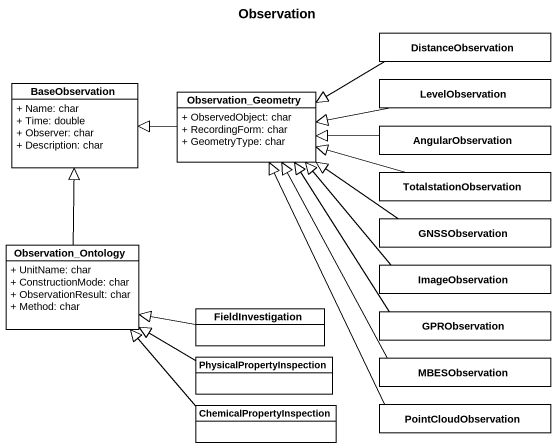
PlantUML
@startuml
title Observation
hide circle
hide empty members
skinparam classAttributeIconSize 0
class DistanceObservation
class BaseObservation {
  + Name: char
  + Time: double
  + Observer: char
  + Description: char
}
class Observation_Geometry {
  + ObservedObject: char
  + RecordingForm: char
  + GeometryType: char
}
class LevelObservation
class AngularObservation
class TotalstationObservation
class GNSSObservation
class Observation_Ontology {
  + UnitName: char
  + ConstructionMode: char
  + ObservationResult: char
  + Method: char
}
class ImageObservation
class FieldInvestigation
class GPRObservation
class PhysicalPropertyInspection
class MBESObservation
class ChemicalPropertyInspection
class PointCloudObservation
DistanceObservation -left-|> Observation_Geometry
Observation_Geometry -left-|> BaseObservation
LevelObservation -left-|> Observation_Geometry
AngularObservation -left-|> Observation_Geometry
TotalstationObservation -left-|> Observation_Geometry
GNSSObservation -left-|> Observation_Geometry
Observation_Ontology -up-|> BaseObservation
ImageObservation -up-|> Observation_Geometry
FieldInvestigation -left-|> Observation_Ontology
GPRObservation -up-|> Observation_Geometry
PhysicalPropertyInspection -left-|> Observation_Ontology
MBESObservation -up-|> Observation_Geometry
ChemicalPropertyInspection -up-|> Observation_Ontology
PointCloudObservation -up-|> Observation_Geometry
@enduml
